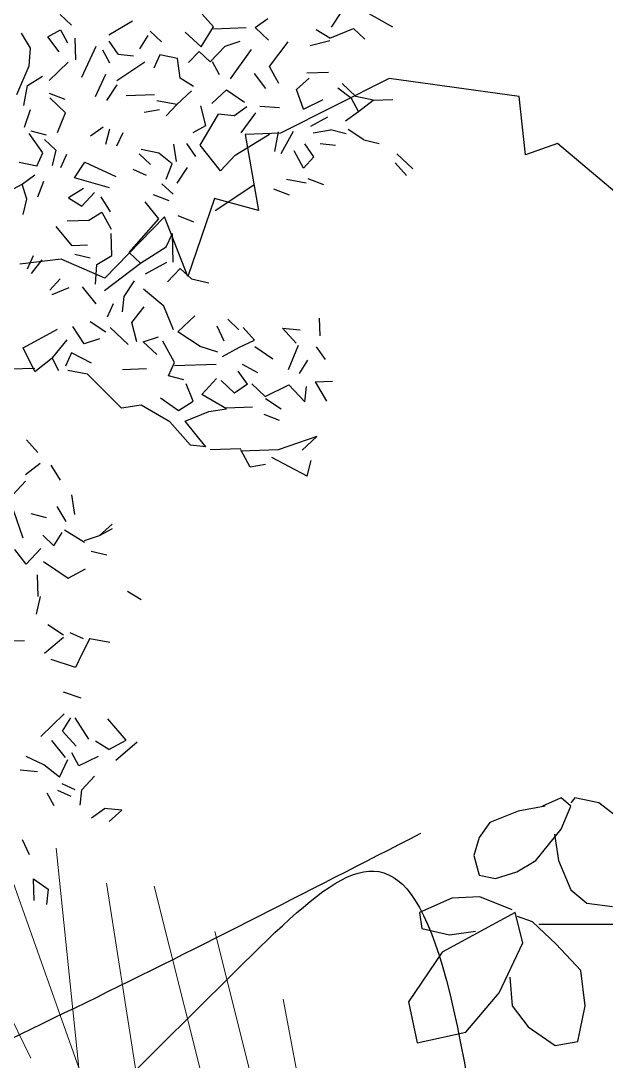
# Model space of a CAD drawing. Header units: metres. Extents: x 10 to 239, y 2 to 253.
# Drawn here: x 63.697 to 65.144, y 237.365 to 239.935 of the extents above; entities that cross this region are included whole.
import ezdxf

# ---------------------------------------------------------------- set-up
doc = ezdxf.new("R2010")
doc.units = ezdxf.units.M
doc.header["$MEASUREMENT"] = 0
doc.layers.add('1', color=7, linetype='Continuous')
doc.layers.add('bloques ARBOLES', color=7, linetype='Continuous', true_color=0xb8d897)

# ---------------------------------------------------------------- blocks, each defined once
blk = doc.blocks.new('arbolote')
at = {"layer": 'bloques ARBOLES'}
blk.add_lwpolyline([(0.6961, 9.3811), (0.4029, 9.6284), (0.3239, 9.6001), (0.3079, 9.7439), (-0.0131, 9.7884), (-0.2822, 9.6533), (-0.3691, 9.6505), (-0.3359, 9.4625), (-0.4449, 9.4925), (-0.5107, 9.2997), (-0.5682, 9.4469), (-0.7162, 9.2958), (-0.8238, 9.3426), (-0.9265, 9.3302)], dxfattribs=at)
blk = doc.blocks.new('A$C3F3B40B0')
at = {"layer": 'bloques ARBOLES'}
for p, q in [((268.1, 1436.7), (249.6, 1428.6)), ((277.4, 1428.6), (268.1, 1436.7)), ((281.4, 1436.7), (277.4, 1431.8)), ((305.2, 1431.8), (281.4, 1436.7)), ((225.8, 1423.8), (198, 1412.5)), ((252.2, 1428.6), (225.8, 1423.8)), ((268.1, 1406), (277.4, 1428.6)), ((323.7, 1417.3), (305.2, 1431.8)), ((198, 1412.5), (187.4, 1397.9)), ((243, 1375.3), (268.1, 1406)), ((187.4, 1397.9), (182.1, 1380.1)), ((261.5, 1401.1), (265.5, 1375.3)), ((182.1, 1380.1), (187.4, 1360.7)), ((224.5, 1364), (243, 1375.3)), ((265.5, 1375.3), (277.4, 1346.2)), ((203.3, 1357.5), (224.5, 1364)), ((187.4, 1360.7), (203.3, 1357.5)), ((277.4, 1346.2), (293.3, 1333.3)), ((160.4, 1338.1), (128.6, 1323.9)), ((187.9, 1339.4), (160.4, 1338.1)), ((219.7, 1326.5), (187.9, 1339.4)), ((293.3, 1333.3), (318.4, 1330)), ((128.6, 1323.9), (130.8, 1308.4)), ((222.9, 1323.9), (150.9, 1285.1)), ((230.3, 1294.2), (222.9, 1323.9)), ((239.8, 1314.8), (225, 1320)), ((263.1, 1292.9), (239.8, 1314.8)), ((375.3, 1312.3), (246.2, 1312.3)), ((130.8, 1308.4), (158.3, 1301.9)), ((158.3, 1301.9), (183.7, 1305.8)), ((207, 1245), (230.3, 1294.2)), ((287.4, 1267), (263.1, 1292.9)), ((150.9, 1285.1), (118, 1236)), ((217.6, 1260.5), (219.7, 1232.1)), ((291.7, 1232.1), (287.4, 1267)), ((174.2, 1206.2), (207, 1245)), ((118, 1236), (126.5, 1195.9)), ((219.7, 1232.1), (235.6, 1211.4)), ((284.3, 1197.2), (291.7, 1232.1)), ((235.6, 1211.4), (262, 1193.3)), ((126.5, 1195.9), (174.2, 1206.2)), ((262, 1193.3), (284.3, 1197.2))]:
    blk.add_line(p, q, dxfattribs=at)
blk = doc.blocks.new('arb-alz-77')
at = {"layer": 'bloques ARBOLES', "linetype": 'Continuous'}
for p, q in [((4.0427, 7.9457), (4.107, 7.8855)), ((4.9169, 7.8755), (4.8521, 7.9481)), ((5.5896, 7.8733), (5.6489, 7.9626)), ((5.9384, 7.8727), (5.7733, 7.9668)), ((4.3206, 7.8305), (4.4549, 7.9098)), ((4.3206, 7.8305), (4.4549, 7.9098)), ((5.1538, 7.871), (5.2266, 7.9233)), ((3.8747, 7.7532), (3.8222, 7.8386)), ((3.8747, 7.7532), (3.8222, 7.8386)), ((3.8747, 7.7532), (3.8222, 7.8386)), ((3.8747, 7.7532), (3.8222, 7.8386)), ((3.9721, 7.8187), (4.0457, 7.8586)), ((3.9721, 7.8187), (4.0457, 7.8586)), ((4.0457, 7.8586), (4.0854, 7.7852)), ((4.0457, 7.8586), (4.0854, 7.7852)), ((4.0457, 7.8586), (4.0854, 7.7852)), ((4.6209, 7.7908), (4.5566, 7.8509)), ((4.6209, 7.7908), (4.5566, 7.8509)), ((4.6209, 7.7908), (4.5566, 7.8509)), ((4.756, 7.8452), (4.8461, 7.7611)), ((4.756, 7.8452), (4.8461, 7.7611)), ((4.8461, 7.7611), (4.9169, 7.8755)), ((5.104, 7.8694), (4.9173, 7.8631)), ((5.2309, 7.799), (5.1538, 7.871)), ((5.2309, 7.799), (5.1538, 7.871)), ((5.5793, 7.8107), (5.5029, 7.858)), ((5.5793, 7.8107), (5.5029, 7.858)), ((5.5793, 7.8107), (5.5029, 7.858)), ((5.5793, 7.8107), (5.5029, 7.858)), ((5.5793, 7.8107), (5.7144, 7.8651)), ((5.5793, 7.8107), (5.7144, 7.8651)), ((5.5793, 7.8107), (5.7144, 7.8651)), ((5.7144, 7.8651), (5.7787, 7.805)), ((5.7144, 7.8651), (5.7787, 7.805)), ((5.7144, 7.8651), (5.7787, 7.805)), ((5.7144, 7.8651), (5.7787, 7.805)), ((4.0373, 7.7337), (3.9721, 7.8187)), ((4.0373, 7.7337), (3.9721, 7.8187)), ((4.1324, 7.6872), (4.1282, 7.8115)), ((4.1324, 7.6872), (4.1282, 7.8115)), ((4.3741, 7.7202), (4.3218, 7.7932)), ((4.3741, 7.7202), (4.3218, 7.7932)), ((4.4977, 7.7492), (4.545, 7.8257)), ((4.4977, 7.7492), (4.545, 7.8257)), ((4.4977, 7.7492), (4.545, 7.8257)), ((4.983, 7.7656), (5.0691, 7.7935)), ((4.983, 7.7656), (5.0691, 7.7935)), ((4.983, 7.7656), (5.0691, 7.7935)), ((4.983, 7.7656), (5.0691, 7.7935)), ((4.983, 7.7656), (5.0691, 7.7935)), ((5.236, 7.6497), (5.3432, 7.7903)), ((5.4685, 7.7696), (5.5796, 7.7983)), ((5.4685, 7.7696), (5.5796, 7.7983)), ((5.4685, 7.7696), (5.5796, 7.7983)), ((5.4685, 7.7696), (5.5796, 7.7983)), ((3.8657, 7.6532), (3.8747, 7.7532)), ((3.8657, 7.6532), (3.8747, 7.7532)), ((4.1668, 7.5887), (4.248, 7.7658)), ((4.1668, 7.5887), (4.248, 7.7658)), ((4.1668, 7.5887), (4.248, 7.7658)), ((4.1668, 7.5887), (4.248, 7.7658)), ((4.326, 7.6687), (4.2861, 7.7421)), ((4.3741, 7.7202), (4.4617, 7.7108)), ((4.611, 7.7158), (4.5761, 7.6398)), ((4.611, 7.7158), (4.5761, 7.6398)), ((4.611, 7.7158), (4.5761, 7.6398)), ((4.7114, 7.6941), (4.611, 7.7158)), ((4.7114, 7.6941), (4.611, 7.7158)), ((4.7744, 7.6715), (4.8345, 7.7357)), ((4.7744, 7.6715), (4.8345, 7.7357)), ((4.8345, 7.7357), (4.8987, 7.6757)), ((4.8345, 7.7357), (4.8987, 7.6757)), ((4.8987, 7.6757), (4.983, 7.7656)), ((4.8987, 7.6757), (4.983, 7.7656)), ((4.8987, 7.6757), (4.983, 7.7656)), ((5.0141, 7.5799), (5.1331, 7.7459)), ((5.0141, 7.5799), (5.1331, 7.7459)), ((5.0141, 7.5799), (5.1331, 7.7459)), ((5.0141, 7.5799), (5.1331, 7.7459)), ((5.0141, 7.5799), (5.1331, 7.7459)), ((5.0141, 7.5799), (5.1331, 7.7459)), ((5.0141, 7.5799), (5.1331, 7.7459)), ((5.0141, 7.5799), (5.1331, 7.7459)), ((5.0141, 7.5799), (5.1331, 7.7459)), ((5.0141, 7.5799), (5.1331, 7.7459)), ((3.7965, 7.489), (3.8657, 7.6532)), ((3.7965, 7.489), (3.8657, 7.6532)), ((3.7965, 7.489), (3.8657, 7.6532)), ((3.7965, 7.489), (3.8657, 7.6532)), ((3.9806, 7.5698), (4.0892, 7.6732)), ((4.3667, 7.5705), (4.525, 7.6755)), ((4.3667, 7.5705), (4.525, 7.6755)), ((4.7276, 7.5827), (4.7114, 7.6941)), ((4.9511, 7.6026), (4.9112, 7.6761)), ((4.9511, 7.6026), (4.9112, 7.6761)), ((5.2891, 7.5518), (5.236, 7.6497)), ((5.2891, 7.5518), (5.236, 7.6497)), ((5.2891, 7.5518), (5.236, 7.6497)), ((3.857, 7.5409), (3.9425, 7.5935)), ((3.857, 7.5409), (3.9425, 7.5935)), ((4.2452, 7.4792), (4.3032, 7.6057)), ((4.2452, 7.4792), (4.3032, 7.6057)), ((5.2152, 7.5244), (5.1502, 7.6094)), ((5.2152, 7.5244), (5.1502, 7.6094)), ((5.4489, 7.6133), (5.5733, 7.6174)), ((5.4489, 7.6133), (5.5733, 7.6174)), ((3.8359, 7.428), (3.857, 7.5409)), ((3.8359, 7.428), (3.857, 7.5409)), ((3.8359, 7.428), (3.857, 7.5409)), ((3.8359, 7.428), (3.857, 7.5409)), ((3.8359, 7.428), (3.857, 7.5409)), ((4.3082, 7.4564), (4.3675, 7.5456)), ((4.8038, 7.5354), (4.7276, 7.5827)), ((5.3898, 7.5179), (5.4624, 7.5826)), ((5.3898, 7.5179), (5.4624, 7.5826)), ((5.3898, 7.5179), (5.4624, 7.5826)), ((5.3898, 7.5179), (5.4624, 7.5826)), ((5.3898, 7.5179), (5.4624, 7.5826)), ((5.3898, 7.5179), (5.4624, 7.5826)), ((5.3898, 7.5179), (5.4624, 7.5826)), ((5.3898, 7.5179), (5.4624, 7.5826)), ((5.3898, 7.5179), (5.4624, 7.5826)), ((5.3898, 7.5179), (5.4624, 7.5826)), ((5.3898, 7.5179), (5.4624, 7.5826)), ((5.3898, 7.5179), (5.4624, 7.5826)), ((5.3898, 7.5179), (5.4624, 7.5826)), ((5.3898, 7.5179), (5.4624, 7.5826)), ((5.7274, 7.4794), (5.6504, 7.5516)), ((5.7274, 7.4794), (5.6504, 7.5516)), ((4.0715, 7.4608), (3.9831, 7.4953)), ((4.4194, 7.4851), (4.5811, 7.4906)), ((4.4194, 7.4851), (4.5811, 7.4906)), ((4.4194, 7.4851), (4.5811, 7.4906)), ((4.7076, 7.4326), (4.7923, 7.5102)), ((4.7076, 7.4326), (4.7923, 7.5102)), ((4.7076, 7.4326), (4.7923, 7.5102)), ((4.7076, 7.4326), (4.7923, 7.5102)), ((4.9067, 7.4393), (4.9914, 7.5169)), ((4.9067, 7.4393), (4.9914, 7.5169)), ((4.9067, 7.4393), (4.9914, 7.5169)), ((4.9067, 7.4393), (4.9914, 7.5169)), ((4.9914, 7.5169), (5.0933, 7.4456)), ((4.9914, 7.5169), (5.0933, 7.4456)), ((5.431, 7.4072), (5.3898, 7.5179)), ((5.703, 7.4662), (5.6262, 7.5259)), ((5.8278, 7.4579), (5.7274, 7.4794)), ((5.8278, 7.4579), (5.7274, 7.4794)), ((5.8278, 7.4579), (5.7274, 7.4794)), ((5.8278, 7.4579), (5.7274, 7.4794)), ((5.8278, 7.4579), (5.7274, 7.4794)), ((4.074, 7.3862), (3.9839, 7.4704)), ((4.074, 7.3862), (3.9839, 7.4704)), ((4.074, 7.3862), (3.9839, 7.4704)), ((4.074, 7.3862), (3.9839, 7.4704)), ((4.7076, 7.4326), (4.5948, 7.4537)), ((4.7076, 7.4326), (4.5948, 7.4537)), ((4.7076, 7.4326), (4.5948, 7.4537)), ((4.6475, 7.3682), (4.7076, 7.4326)), ((4.8736, 7.3136), (4.8449, 7.4247)), ((4.8736, 7.3136), (4.8449, 7.4247)), ((5.0337, 7.3688), (5.1067, 7.4211)), ((5.1813, 7.4236), (5.2937, 7.415)), ((5.1813, 7.4236), (5.2937, 7.415)), ((5.431, 7.4072), (5.5413, 7.4607)), ((5.431, 7.4072), (5.5413, 7.4607)), ((5.431, 7.4072), (5.5413, 7.4607)), ((5.431, 7.4072), (5.5413, 7.4607)), ((5.7428, 7.3927), (5.703, 7.4662)), ((5.7428, 7.3927), (5.703, 7.4662)), ((5.7428, 7.3927), (5.703, 7.4662)), ((5.7428, 7.3927), (5.703, 7.4662)), ((5.7428, 7.3927), (5.8278, 7.4579)), ((5.7428, 7.3927), (5.8278, 7.4579)), ((5.7428, 7.3927), (5.8278, 7.4579)), ((5.7428, 7.3927), (5.8278, 7.4579)), ((5.8278, 7.4579), (5.9399, 7.4616)), ((5.8278, 7.4579), (5.9399, 7.4616)), ((3.8402, 7.3037), (3.874, 7.4044)), ((3.8402, 7.3037), (3.874, 7.4044)), ((3.8402, 7.3037), (3.874, 7.4044)), ((4.028, 7.2726), (4.074, 7.3862)), ((4.5223, 7.3889), (4.609, 7.4043)), ((4.5223, 7.3889), (4.609, 7.4043)), ((4.5223, 7.3889), (4.609, 7.4043)), ((4.5223, 7.3889), (4.609, 7.4043)), ((4.8402, 7.2003), (4.9462, 7.3782)), ((4.8402, 7.2003), (4.9462, 7.3782)), ((5.0337, 7.3688), (4.9462, 7.3782)), ((5.0744, 7.2705), (5.1577, 7.3854)), ((5.0744, 7.2705), (5.1577, 7.3854)), ((5.0744, 7.2705), (5.1577, 7.3854)), ((5.4717, 7.3089), (5.5695, 7.362)), ((5.4717, 7.3089), (5.5695, 7.362)), ((5.4717, 7.3089), (5.5695, 7.362)), ((5.6699, 7.3405), (5.7428, 7.3927)), ((4.2155, 7.254), (4.2884, 7.3063)), ((4.2155, 7.254), (4.2884, 7.3063)), ((4.3043, 7.2071), (4.3261, 7.295)), ((4.3043, 7.2071), (4.3261, 7.295)), ((4.8003, 7.2738), (4.8736, 7.3136)), ((4.8003, 7.2738), (4.8736, 7.3136)), ((3.9447, 7.1577), (3.8663, 7.2671)), ((3.9662, 7.2581), (3.8782, 7.28)), ((3.9662, 7.2581), (3.8782, 7.28)), ((4.3668, 7.1968), (4.4017, 7.2728)), ((4.3668, 7.1968), (4.4017, 7.2728)), ((4.3668, 7.1968), (4.4017, 7.2728)), ((4.3668, 7.1968), (4.4017, 7.2728)), ((5.0412, 7.1448), (5.2366, 7.2636)), ((5.0412, 7.1448), (5.2366, 7.2636)), ((5.2859, 7.2777), (5.2647, 7.1649)), ((5.3025, 7.1537), (5.373, 7.2805)), ((5.3025, 7.1537), (5.373, 7.2805)), ((5.4854, 7.272), (5.5844, 7.2877)), ((5.6724, 7.2658), (5.5844, 7.2877)), ((5.6724, 7.2658), (5.5844, 7.2877)), ((5.7733, 7.2319), (5.684, 7.2911)), ((4.019, 7.1726), (3.9547, 7.2327)), ((4.6049, 7.1551), (4.5046, 7.1766)), ((4.6049, 7.1551), (4.5046, 7.1766)), ((4.7061, 7.1087), (4.6904, 7.2077)), ((4.7061, 7.1087), (4.6904, 7.2077)), ((4.8173, 7.1373), (4.7649, 7.2102)), ((4.9571, 7.0549), (4.8402, 7.2003)), ((5.4899, 7.1351), (5.4377, 7.2081)), ((5.5248, 7.211), (5.6123, 7.2016)), ((5.5248, 7.211), (5.6123, 7.2016)), ((5.7733, 7.2319), (5.8611, 7.21)), ((5.7733, 7.2319), (5.8611, 7.21)), ((3.9099, 7.0818), (3.9447, 7.1577)), ((3.9099, 7.0818), (3.9447, 7.1577)), ((4.019, 7.1726), (3.997, 7.0847)), ((4.019, 7.1726), (3.997, 7.0847)), ((4.0471, 7.0739), (4.082, 7.1498)), ((4.5573, 7.0911), (4.4929, 7.1513)), ((4.5573, 7.0911), (4.4929, 7.1513)), ((4.5573, 7.0911), (4.4929, 7.1513)), ((4.5573, 7.0911), (4.4929, 7.1513)), ((4.5573, 7.0911), (4.4929, 7.1513)), ((4.6817, 7.0953), (4.6049, 7.1551)), ((4.6817, 7.0953), (4.6049, 7.1551)), ((5.0412, 7.1448), (4.9571, 7.0549)), ((5.0412, 7.1448), (4.9571, 7.0549)), ((5.0412, 7.1448), (4.9571, 7.0549)), ((5.4299, 7.0708), (5.3767, 7.1686)), ((5.4299, 7.0708), (5.3767, 7.1686)), ((5.4299, 7.0708), (5.3767, 7.1686)), ((5.4299, 7.0708), (5.3767, 7.1686)), ((5.4299, 7.0708), (5.3767, 7.1686)), ((5.4299, 7.0708), (5.3767, 7.1686)), ((5.4299, 7.0708), (5.3767, 7.1686)), ((5.4299, 7.0708), (5.3767, 7.1686)), ((5.4299, 7.0708), (5.4899, 7.1351)), ((5.4299, 7.0708), (5.4899, 7.1351)), ((5.4299, 7.0708), (5.4899, 7.1351)), ((5.9628, 7.1511), (6.0528, 7.067)), ((3.9099, 7.0818), (3.8095, 7.1032)), ((3.9099, 7.0818), (3.8095, 7.1032)), ((3.9099, 7.0818), (3.8095, 7.1032)), ((4.124, 7.0142), (4.1832, 7.1034)), ((4.124, 7.0142), (4.1832, 7.1034)), ((4.124, 7.0142), (4.1832, 7.1034)), ((4.124, 7.0142), (4.1832, 7.1034)), ((4.124, 7.0142), (4.1832, 7.1034)), ((4.1832, 7.1034), (4.3603, 7.0222)), ((4.5345, 7.0281), (4.4586, 7.0629)), ((4.5345, 7.0281), (4.4586, 7.0629)), ((4.5345, 7.0281), (4.4586, 7.0629)), ((4.5345, 7.0281), (4.4586, 7.0629)), ((4.6473, 7.007), (4.6817, 7.0953)), ((4.6473, 7.007), (4.6817, 7.0953)), ((4.6473, 7.007), (4.6817, 7.0953)), ((4.6473, 7.007), (4.6817, 7.0953)), ((4.7103, 6.9842), (4.7696, 7.0735)), ((4.7103, 6.9842), (4.7696, 7.0735)), ((4.7103, 6.9842), (4.7696, 7.0735)), ((4.7103, 6.9842), (4.7696, 7.0735)), ((5.9521, 7.1009), (6.0167, 7.0283)), ((3.8261, 6.9793), (3.8991, 7.0316)), ((3.8261, 6.9793), (3.8991, 7.0316)), ((3.8261, 6.9793), (3.8991, 7.0316)), ((4.3251, 6.9587), (4.124, 7.0142)), ((5.4454, 6.9841), (5.3325, 7.0052)), ((5.4454, 6.9841), (5.3325, 7.0052)), ((5.4454, 6.9841), (5.3325, 7.0052)), ((5.4454, 6.9841), (5.3325, 7.0052)), ((5.5452, 6.9751), (5.4569, 7.0094)), ((5.5452, 6.9751), (5.4569, 7.0094)), ((5.5452, 6.9751), (5.4569, 7.0094)), ((3.7039, 6.9129), (3.8261, 6.9793)), ((3.7039, 6.9129), (3.8261, 6.9793)), ((3.7039, 6.9129), (3.8261, 6.9793)), ((3.7039, 6.9129), (3.8261, 6.9793)), ((3.7039, 6.9129), (3.8261, 6.9793)), ((3.7039, 6.9129), (3.8261, 6.9793)), ((3.8541, 6.893), (3.8261, 6.9793)), ((3.8541, 6.893), (3.8261, 6.9793)), ((3.8541, 6.893), (3.8261, 6.9793)), ((3.9158, 6.9075), (3.9501, 6.996)), ((3.9158, 6.9075), (3.9501, 6.996)), ((3.9158, 6.9075), (3.9501, 6.996)), ((4.1757, 6.9537), (4.0904, 6.901)), ((4.6877, 6.9212), (4.6233, 6.9812)), ((4.6877, 6.9212), (4.6233, 6.9812)), ((4.9273, 6.8296), (5.1466, 6.9741)), ((4.9273, 6.8296), (5.1466, 6.9741)), ((4.9273, 6.8296), (5.1466, 6.9741)), ((5.2595, 6.9529), (5.3479, 6.9186)), ((3.8321, 6.8052), (3.8541, 6.893)), ((3.8321, 6.8052), (3.8541, 6.893)), ((3.8321, 6.8052), (3.8541, 6.893)), ((3.8321, 6.8052), (3.8541, 6.893)), ((3.8321, 6.8052), (3.8541, 6.893)), ((4.0904, 6.901), (4.1667, 6.8537)), ((4.0904, 6.901), (4.1667, 6.8537)), ((4.1667, 6.8537), (4.2388, 6.931)), ((4.1667, 6.8537), (4.2388, 6.931)), ((4.3297, 6.8219), (4.277, 6.9073)), ((4.3297, 6.8219), (4.277, 6.9073)), ((4.605, 6.7813), (4.5271, 6.8784)), ((4.605, 6.7813), (4.5271, 6.8784)), ((4.605, 6.7813), (4.5271, 6.8784)), ((4.664, 6.883), (4.5756, 6.9173)), ((4.664, 6.883), (4.5756, 6.9173)), ((4.664, 6.883), (4.5756, 6.9173)), ((4.2068, 6.774), (4.2799, 6.8202)), ((4.2068, 6.774), (4.2799, 6.8202)), ((4.2068, 6.774), (4.2799, 6.8202)), ((4.2799, 6.8202), (4.3331, 6.7224)), ((4.2799, 6.8202), (4.3331, 6.7224)), ((4.2799, 6.8202), (4.3331, 6.7224)), ((4.2799, 6.8202), (4.3331, 6.7224)), ((4.2799, 6.8202), (4.3331, 6.7224)), ((4.2799, 6.8202), (4.3331, 6.7224)), ((4.2799, 6.8202), (4.3331, 6.7224)), ((4.0824, 6.7699), (4.2068, 6.774)), ((4.0824, 6.7699), (4.2068, 6.774)), ((4.0824, 6.7699), (4.2068, 6.774)), ((4.0824, 6.7699), (4.2068, 6.774)), ((4.0824, 6.7699), (4.2068, 6.774)), ((4.4373, 6.5888), (4.605, 6.7813)), ((4.4373, 6.5888), (4.605, 6.7813)), ((4.8051, 6.7632), (4.7166, 6.7976)), ((4.1121, 6.6277), (4.0212, 6.7367)), ((4.1121, 6.6277), (4.0212, 6.7367)), ((4.3381, 6.573), (4.3339, 6.6975)), ((4.3381, 6.573), (4.3339, 6.6975)), ((4.3381, 6.573), (4.3339, 6.6975)), ((4.3381, 6.573), (4.3339, 6.6975)), ((4.3381, 6.573), (4.3339, 6.6975)), ((4.3381, 6.573), (4.3339, 6.6975)), ((4.6479, 6.6209), (4.6826, 6.6968)), ((4.6479, 6.6209), (4.6826, 6.6968)), ((4.6881, 6.535), (4.6826, 6.6968)), ((4.6881, 6.535), (4.6826, 6.6968)), ((4.6881, 6.535), (4.6826, 6.6968)), ((4.6881, 6.535), (4.6826, 6.6968)), ((4.1992, 6.6306), (4.1121, 6.6277)), ((4.5015, 6.5288), (4.4373, 6.5888)), ((4.5015, 6.5288), (4.4373, 6.5888)), ((4.5015, 6.5288), (4.4373, 6.5888)), ((4.5015, 6.5288), (4.4373, 6.5888)), ((4.5015, 6.5288), (4.6479, 6.6209)), ((4.5015, 6.5288), (4.6479, 6.6209)), ((4.5015, 6.5288), (4.6479, 6.6209)), ((3.8897, 6.5704), (3.855, 6.4945)), ((3.8807, 6.4704), (3.9405, 6.5471)), ((3.8807, 6.4704), (3.9405, 6.5471)), ((4.2141, 6.5565), (4.1261, 6.5784)), ((4.2141, 6.5565), (4.1261, 6.5784)), ((4.2527, 6.5203), (4.3381, 6.573)), ((4.295, 6.3724), (4.5015, 6.5288)), ((4.295, 6.3724), (4.5015, 6.5288)), ((4.295, 6.3724), (4.5015, 6.5288)), ((4.5286, 6.4673), (4.6509, 6.5338)), ((4.5286, 6.4673), (4.6509, 6.5338)), ((4.244, 6.408), (4.2527, 6.5203)), ((4.244, 6.408), (4.2527, 6.5203)), ((4.7268, 6.499), (4.6546, 6.4218)), ((4.791, 6.4389), (4.7268, 6.499)), ((4.791, 6.4389), (4.7268, 6.499)), ((4.791, 6.4389), (4.7268, 6.499)), ((4.791, 6.4389), (4.7268, 6.499)), ((4.791, 6.4389), (4.7268, 6.499)), ((4.0437, 6.4385), (3.9837, 6.3742)), ((4.0437, 6.4385), (3.9837, 6.3742)), ((4.0437, 6.4385), (3.9837, 6.3742)), ((4.4083, 6.3388), (4.4675, 6.4279)), ((4.791, 6.4389), (4.8914, 6.4173)), ((4.791, 6.4389), (4.8914, 6.4173)), ((3.9969, 6.3497), (4.0952, 6.3904)), ((3.9969, 6.3497), (4.0952, 6.3904)), ((3.9969, 6.3497), (4.0952, 6.3904)), ((3.9969, 6.3497), (4.0952, 6.3904)), ((3.9969, 6.3497), (4.0952, 6.3904)), ((3.9969, 6.3497), (4.0952, 6.3904)), ((3.9969, 6.3497), (4.0952, 6.3904)), ((3.9969, 6.3497), (4.0952, 6.3904)), ((3.9969, 6.3497), (4.0952, 6.3904)), ((4.2477, 6.2959), (4.1698, 6.393)), ((4.2477, 6.2959), (4.1698, 6.393)), ((4.2477, 6.2959), (4.1698, 6.393)), ((4.2477, 6.2959), (4.1698, 6.393)), ((4.2477, 6.2959), (4.1698, 6.393)), ((4.6343, 6.2842), (4.519, 6.3799)), ((4.6343, 6.2842), (4.519, 6.3799)), ((4.6343, 6.2842), (4.519, 6.3799)), ((4.6343, 6.2842), (4.519, 6.3799)), ((4.3125, 6.2234), (4.3473, 6.2994)), ((4.3987, 6.2513), (4.4083, 6.3388)), ((4.3987, 6.2513), (4.4083, 6.3388)), ((4.4507, 6.1907), (4.5223, 6.2803)), ((4.4507, 6.1907), (4.5223, 6.2803)), ((4.4507, 6.1907), (4.5223, 6.2803)), ((4.4507, 6.1907), (4.5223, 6.2803)), ((4.4507, 6.1907), (4.5223, 6.2803)), ((4.6887, 6.1489), (4.6343, 6.2842)), ((4.6887, 6.1489), (4.6343, 6.2842)), ((4.6887, 6.1489), (4.6343, 6.2842)), ((4.7141, 6.1374), (4.8106, 6.2279)), ((4.1807, 6.0695), (4.1152, 6.1669)), ((4.1807, 6.0695), (4.1152, 6.1669)), ((4.303, 6.1359), (4.2139, 6.1952)), ((4.303, 6.1359), (4.2139, 6.1952)), ((4.303, 6.1359), (4.2139, 6.1952)), ((4.4793, 6.0796), (4.4507, 6.1907)), ((4.9774, 6.0839), (4.9371, 6.1698)), ((4.9981, 6.2092), (5.0624, 6.1491)), ((4.9981, 6.2092), (5.0624, 6.1491)), ((4.9981, 6.2092), (5.0624, 6.1491)), ((4.9981, 6.2092), (5.0624, 6.1491)), ((4.9981, 6.2092), (5.0624, 6.1491)), ((5.5243, 6.1148), (5.521, 6.2144)), ((5.5243, 6.1148), (5.521, 6.2144)), ((5.5243, 6.1148), (5.521, 6.2144)), ((5.5243, 6.1148), (5.521, 6.2144)), ((5.5243, 6.1148), (5.521, 6.2144)), ((5.5243, 6.1148), (5.521, 6.2144)), ((5.5243, 6.1148), (5.521, 6.2144)), ((5.5243, 6.1148), (5.521, 6.2144)), ((5.5243, 6.1148), (5.521, 6.2144)), ((5.5243, 6.1148), (5.521, 6.2144)), ((5.5243, 6.1148), (5.521, 6.2144)), ((3.8329, 6.0453), (4.0284, 6.1516)), ((3.8329, 6.0453), (4.0284, 6.1516)), ((3.8329, 6.0453), (4.0284, 6.1516)), ((3.8329, 6.0453), (4.0284, 6.1516)), ((3.8329, 6.0453), (4.0284, 6.1516)), ((3.8329, 6.0453), (4.0284, 6.1516)), ((3.8329, 6.0453), (4.0284, 6.1516)), ((4.4301, 6.0655), (4.3272, 6.1617)), ((4.4301, 6.0655), (4.3272, 6.1617)), ((4.4301, 6.0655), (4.3272, 6.1617)), ((4.4301, 6.0655), (4.3272, 6.1617)), ((4.4301, 6.0655), (4.3272, 6.1617)), ((4.4301, 6.0655), (4.3272, 6.1617)), ((4.5167, 6.0809), (4.603, 6.1087)), ((4.5167, 6.0809), (4.603, 6.1087)), ((4.8414, 6.0544), (4.7141, 6.1374)), ((5.1516, 6.0899), (5.0869, 6.1624)), ((5.1516, 6.0899), (5.0869, 6.1624)), ((5.3888, 6.0729), (5.3113, 6.1575)), ((5.3113, 6.1575), (5.4112, 6.1485)), ((5.3888, 6.0729), (5.3113, 6.1575)), ((5.3113, 6.1575), (5.4112, 6.1485)), ((5.3113, 6.1575), (5.4112, 6.1485)), ((5.3888, 6.0729), (5.3113, 6.1575)), ((4.0803, 6.0911), (3.9966, 5.9885)), ((4.0803, 6.0911), (3.9966, 5.9885)), ((4.0803, 6.0911), (3.9966, 5.9885)), ((4.267, 6.0974), (4.1807, 6.0695)), ((4.267, 6.0974), (4.1807, 6.0695)), ((4.267, 6.0974), (4.1807, 6.0695)), ((4.267, 6.0974), (4.1807, 6.0695)), ((4.5167, 6.0809), (4.5937, 6.0087)), ((4.5167, 6.0809), (4.5937, 6.0087)), ((4.6951, 5.9623), (4.6286, 6.0846)), ((4.6951, 5.9623), (4.6286, 6.0846)), ((4.9423, 6.0205), (4.8414, 6.0544)), ((4.9423, 6.0205), (4.8414, 6.0544)), ((4.9423, 6.0205), (4.8414, 6.0544)), ((4.9679, 5.9964), (5.0658, 6.0495)), ((4.9679, 5.9964), (5.0658, 6.0495)), ((5.0658, 6.0495), (5.1516, 6.0899)), ((5.0658, 6.0495), (5.1516, 6.0899)), ((5.0658, 6.0495), (5.1516, 6.0899)), ((5.2549, 5.9813), (5.1529, 6.0525)), ((5.2549, 5.9813), (5.1529, 6.0525)), ((5.3441, 5.922), (5.4017, 6.0609)), ((5.3441, 5.922), (5.4017, 6.0609)), ((5.3441, 5.922), (5.4017, 6.0609)), ((5.3441, 5.922), (5.4017, 6.0609)), ((5.3441, 5.922), (5.4017, 6.0609)), ((5.5017, 6.0518), (5.554, 5.9789)), ((5.5017, 6.0518), (5.554, 5.9789)), ((5.5017, 6.0518), (5.554, 5.9789)), ((5.5017, 6.0518), (5.554, 5.9789)), ((5.5017, 6.0518), (5.554, 5.9789)), ((5.5017, 6.0518), (5.554, 5.9789)), ((3.8997, 5.9105), (3.8329, 6.0453)), ((3.8997, 5.9105), (3.8329, 6.0453)), ((3.8997, 5.9105), (3.9966, 5.9885)), ((3.8997, 5.9105), (3.9966, 5.9885)), ((3.8997, 5.9105), (3.9966, 5.9885)), ((3.8997, 5.9105), (3.9966, 5.9885)), ((3.8997, 5.9105), (3.9966, 5.9885)), ((3.8997, 5.9105), (3.9966, 5.9885)), ((4.0364, 5.9152), (3.9966, 5.9885)), ((4.1078, 6.0172), (4.073, 5.9414)), ((4.1078, 6.0172), (4.073, 5.9414)), ((4.1078, 6.0172), (4.073, 5.9414)), ((4.1078, 6.0172), (4.073, 5.9414)), ((4.1078, 6.0172), (4.073, 5.9414)), ((4.1078, 6.0172), (4.073, 5.9414)), ((4.1078, 6.0172), (4.073, 5.9414)), ((4.2219, 5.9588), (4.1078, 6.0172)), ((4.2219, 5.9588), (4.1078, 6.0172)), ((4.2219, 5.9588), (4.1078, 6.0172)), ((4.6603, 5.8863), (4.6951, 5.9623)), ((4.6603, 5.8863), (4.6951, 5.9623)), ((4.6603, 5.8863), (4.6951, 5.9623)), ((4.9321, 5.9516), (4.6956, 5.9436)), ((4.9321, 5.9516), (4.6956, 5.9436)), ((5.1703, 5.9035), (5.0816, 5.9504)), ((5.1703, 5.9035), (5.0816, 5.9504)), ((5.4072, 5.8992), (5.4544, 5.9756)), ((3.899, 5.9292), (3.6626, 5.9212)), ((3.899, 5.9292), (3.6626, 5.9212)), ((4.1991, 5.8958), (4.0862, 5.9167)), ((4.1991, 5.8958), (4.0862, 5.9167)), ((4.1991, 5.8958), (4.0862, 5.9167)), ((4.3925, 5.7029), (4.1991, 5.8958)), ((4.3925, 5.7029), (4.1991, 5.8958)), ((4.3925, 5.7029), (4.1991, 5.8958)), ((4.3925, 5.7029), (4.1991, 5.8958)), ((4.3925, 5.7029), (4.1991, 5.8958)), ((4.5344, 5.9257), (4.3975, 5.9212)), ((4.5344, 5.9257), (4.3975, 5.9212)), ((4.5344, 5.9257), (4.3975, 5.9212)), ((4.7482, 5.8644), (4.6603, 5.8863)), ((4.7482, 5.8644), (4.6603, 5.8863)), ((4.7482, 5.8644), (4.6603, 5.8863)), ((4.7482, 5.8644), (4.6603, 5.8863)), ((4.8506, 5.7807), (4.9349, 5.8708)), ((4.8506, 5.7807), (4.9349, 5.8708)), ((4.8506, 5.7807), (4.9349, 5.8708)), ((4.8506, 5.7807), (4.9349, 5.8708)), ((4.8506, 5.7807), (4.9349, 5.8708)), ((5.1103, 5.8392), (5.058, 5.9123)), ((5.1103, 5.8392), (5.058, 5.9123)), ((5.1103, 5.8392), (5.058, 5.9123)), ((5.1103, 5.8392), (5.058, 5.9123)), ((5.1103, 5.8392), (5.058, 5.9123)), ((4.8021, 5.7418), (4.7614, 5.84)), ((4.8021, 5.7418), (4.7614, 5.84)), ((4.8021, 5.7418), (4.7614, 5.84)), ((5.0372, 5.7869), (4.9601, 5.8592)), ((5.1103, 5.8392), (5.0372, 5.7869)), ((5.1103, 5.8392), (5.0372, 5.7869)), ((5.1103, 5.8392), (5.0372, 5.7869)), ((5.1103, 5.8392), (5.0372, 5.7869)), ((5.1103, 5.8392), (5.0372, 5.7869)), ((5.2124, 5.768), (5.1351, 5.8402)), ((5.2124, 5.768), (5.1351, 5.8402)), ((5.2124, 5.768), (5.3471, 5.8348)), ((5.2124, 5.768), (5.3471, 5.8348)), ((5.3471, 5.8348), (5.4376, 5.7383)), ((5.3471, 5.8348), (5.4376, 5.7383)), ((5.3471, 5.8348), (5.4376, 5.7383)), ((5.3471, 5.8348), (5.4376, 5.7383)), ((5.3471, 5.8348), (5.4376, 5.7383)), ((5.3471, 5.8348), (5.4376, 5.7383)), ((5.4376, 5.7383), (5.4471, 5.8258)), ((5.496, 5.8524), (5.5956, 5.8557)), ((5.496, 5.8524), (5.5956, 5.8557)), ((5.496, 5.8524), (5.5956, 5.8557)), ((5.496, 5.8524), (5.5956, 5.8557)), ((5.496, 5.8524), (5.5956, 5.8557)), ((5.496, 5.8524), (5.5619, 5.7425)), ((5.496, 5.8524), (5.5619, 5.7425)), ((5.496, 5.8524), (5.5619, 5.7425)), ((4.6147, 5.7603), (4.7167, 5.689)), ((4.6147, 5.7603), (4.7167, 5.689)), ((4.9904, 5.6983), (4.8506, 5.7807)), ((4.9904, 5.6983), (4.8506, 5.7807)), ((4.9904, 5.6983), (4.8506, 5.7807)), ((4.9904, 5.6983), (4.8506, 5.7807)), ((5.3019, 5.6963), (5.2127, 5.7556)), ((5.3019, 5.6963), (5.2127, 5.7556)), ((4.5041, 5.7191), (4.3925, 5.7029)), ((4.5041, 5.7191), (4.3925, 5.7029)), ((4.5041, 5.7191), (4.3925, 5.7029)), ((4.6691, 5.6252), (4.5041, 5.7191)), ((4.6691, 5.6252), (4.5041, 5.7191)), ((4.6691, 5.6252), (4.5041, 5.7191)), ((4.6691, 5.6252), (4.5041, 5.7191)), ((4.6691, 5.6252), (4.5041, 5.7191)), ((4.7167, 5.689), (4.8021, 5.7418)), ((4.7167, 5.689), (4.8021, 5.7418)), ((4.7167, 5.689), (4.8021, 5.7418)), ((4.7167, 5.689), (4.8021, 5.7418)), ((4.8913, 5.6825), (4.9904, 5.6983)), ((4.8913, 5.6825), (4.9904, 5.6983)), ((4.8913, 5.6825), (4.9904, 5.6983)), ((4.9901, 5.7044), (5.1396, 5.7094)), ((4.9901, 5.7044), (5.1396, 5.7094)), ((4.7562, 5.6281), (4.8913, 5.6825)), ((4.7562, 5.6281), (4.8913, 5.6825)), ((5.2032, 5.6681), (5.2916, 5.6336)), ((5.2032, 5.6681), (5.2916, 5.6336)), ((4.7857, 5.492), (4.6691, 5.6252)), ((4.7857, 5.492), (4.6691, 5.6252)), ((4.8731, 5.4825), (4.7562, 5.6281)), ((4.8731, 5.4825), (4.7562, 5.6281)), ((4.8731, 5.4825), (4.7562, 5.6281)), ((3.9152, 5.4501), (3.8504, 5.5227)), ((3.9152, 5.4501), (3.8504, 5.5227)), ((3.9152, 5.4501), (3.8504, 5.5227)), ((5.5064, 5.5413), (5.2849, 5.4653)), ((5.4219, 5.4637), (5.5064, 5.5413)), ((5.4219, 5.4637), (5.5064, 5.5413)), ((4.8731, 5.4825), (4.7857, 5.492)), ((4.8731, 5.4825), (4.7857, 5.492)), ((4.8731, 5.4825), (4.7857, 5.492)), ((4.8731, 5.4825), (4.7857, 5.492)), ((5.0729, 5.4705), (4.8987, 5.4647)), ((5.0729, 5.4705), (4.8987, 5.4647)), ((5.1262, 5.3666), (5.0731, 5.4644)), ((5.1262, 5.3666), (5.0731, 5.4644)), ((5.2849, 5.4653), (5.0733, 5.4581)), ((5.2849, 5.4653), (5.0733, 5.4581)), ((5.2849, 5.4653), (5.0733, 5.4581)), ((5.2849, 5.4653), (5.0733, 5.4581)), ((5.2849, 5.4653), (5.0733, 5.4581)), ((5.2849, 5.4653), (5.0733, 5.4581)), ((5.4518, 5.3153), (5.249, 5.4205)), ((5.4518, 5.3153), (5.249, 5.4205)), ((5.4518, 5.3153), (5.249, 5.4205)), ((5.4518, 5.3153), (5.249, 5.4205)), ((5.4518, 5.3153), (5.4737, 5.4032)), ((5.4518, 5.3153), (5.4737, 5.4032)), ((5.4518, 5.3153), (5.4737, 5.4032)), ((5.4518, 5.3153), (5.4737, 5.4032)), ((3.8447, 5.3233), (3.9297, 5.3884)), ((3.8447, 5.3233), (3.9297, 5.3884)), ((4.0451, 5.2926), (3.9923, 5.3781)), ((4.0451, 5.2926), (3.9923, 5.3781)), ((4.0451, 5.2926), (3.9923, 5.3781)), ((4.0451, 5.2926), (3.9923, 5.3781)), ((5.2128, 5.3819), (5.1262, 5.3666)), ((5.2128, 5.3819), (5.1262, 5.3666)), ((5.2128, 5.3819), (5.1262, 5.3666)), ((5.2128, 5.3819), (5.1262, 5.3666)), ((3.7738, 5.2087), (3.846, 5.2859)), ((4.1263, 5.096), (4.1102, 5.2076)), ((4.1263, 5.096), (4.1102, 5.2076)), ((4.1263, 5.096), (4.1102, 5.2076)), ((4.1263, 5.096), (4.1102, 5.2076)), ((4.1263, 5.096), (4.1102, 5.2076)), ((4.1263, 5.096), (4.1102, 5.2076)), ((4.1263, 5.096), (4.1102, 5.2076)), ((4.1263, 5.096), (4.1102, 5.2076)), ((4.1263, 5.096), (4.1102, 5.2076)), ((4.1263, 5.096), (4.1102, 5.2076)), ((3.8321, 4.9615), (3.7768, 5.1217)), ((3.8321, 4.9615), (3.7768, 5.1217)), ((3.8321, 4.9615), (3.7768, 5.1217)), ((3.8321, 4.9615), (3.7768, 5.1217)), ((3.8321, 4.9615), (3.7768, 5.1217)), ((3.9651, 5.0781), (3.8772, 5.1001)), ((4.0779, 5.0572), (4.0253, 5.1425)), ((4.0779, 5.0572), (4.0253, 5.1425)), ((4.2674, 4.9762), (4.34, 5.041)), ((4.2674, 4.9762), (4.34, 5.041)), ((4.2674, 4.9762), (4.34, 5.041)), ((4.2674, 4.9762), (4.34, 5.041)), ((4.0078, 4.9177), (4.0551, 4.9941)), ((4.0078, 4.9177), (4.0551, 4.9941)), ((4.1816, 4.936), (4.0671, 5.0069)), ((4.1816, 4.936), (4.0671, 5.0069)), ((4.1816, 4.936), (4.0671, 5.0069)), ((4.1816, 4.936), (4.0671, 5.0069)), ((4.1816, 4.936), (4.0671, 5.0069)), ((4.2674, 4.9762), (4.3408, 5.0161)), ((4.2674, 4.9762), (4.3408, 5.0161)), ((3.9435, 4.9778), (4.0078, 4.9177)), ((3.9435, 4.9778), (4.0078, 4.9177)), ((3.9435, 4.9778), (4.0078, 4.9177)), ((3.9435, 4.9778), (4.0078, 4.9177)), ((3.9435, 4.9778), (4.0078, 4.9177)), ((3.9435, 4.9778), (4.0078, 4.9177)), ((4.1812, 4.9485), (4.2674, 4.9762)), ((4.1812, 4.9485), (4.2674, 4.9762)), ((3.8495, 4.8127), (3.7843, 4.8977)), ((3.8495, 4.8127), (3.7843, 4.8977)), ((3.8495, 4.8127), (3.9337, 4.9027)), ((3.8495, 4.8127), (3.9337, 4.9027)), ((4.2206, 4.8876), (4.3086, 4.8656)), ((4.2206, 4.8876), (4.3086, 4.8656)), ((4.2206, 4.8876), (4.3086, 4.8656)), ((3.9487, 4.8285), (4.0887, 4.7336)), ((3.918, 4.6282), (3.9138, 4.7526)), ((4.0887, 4.7336), (4.1866, 4.7868)), ((4.0887, 4.7336), (4.1866, 4.7868)), ((3.9089, 4.5282), (3.9305, 4.6286)), ((3.9089, 4.5282), (3.9305, 4.6286)), ((3.9089, 4.5282), (3.9305, 4.6286)), ((3.9089, 4.5282), (3.9305, 4.6286)), ((4.5041, 4.6106), (4.4278, 4.6578)), ((4.0624, 4.4089), (3.9732, 4.4682)), ((4.0624, 4.4089), (3.9732, 4.4682)), ((4.0624, 4.4089), (3.9732, 4.4682)), ((4.0624, 4.4089), (3.9732, 4.4682)), ((3.9538, 4.3055), (4.0629, 4.3965)), ((3.9538, 4.3055), (4.0629, 4.3965)), ((3.9538, 4.3055), (4.0629, 4.3965)), ((4.1752, 4.3877), (4.0993, 4.4226)), ((4.1752, 4.3877), (4.0993, 4.4226)), ((4.1752, 4.3877), (4.0993, 4.4226)), ((4.1752, 4.3877), (4.0993, 4.4226)), ((4.1752, 4.3877), (4.0993, 4.4226)), ((4.1752, 4.3877), (4.0993, 4.4226)), ((4.2126, 4.3889), (4.1658, 4.3003)), ((4.2126, 4.3889), (4.1658, 4.3003)), ((4.2126, 4.3889), (4.1658, 4.3003)), ((4.2126, 4.3889), (4.1658, 4.3003)), ((4.2126, 4.3889), (4.3255, 4.368)), ((4.2126, 4.3889), (4.3255, 4.368)), ((4.2126, 4.3889), (4.3255, 4.368)), ((3.8394, 4.3764), (3.7025, 4.3717)), ((3.8394, 4.3764), (3.7025, 4.3717)), ((4.1309, 4.2243), (3.9923, 4.2694)), ((4.1309, 4.2243), (3.9923, 4.2694)), ((4.1309, 4.2243), (3.9923, 4.2694)), ((4.1309, 4.2243), (3.9923, 4.2694)), ((4.1309, 4.2243), (3.9923, 4.2694)), ((4.1309, 4.2243), (3.9923, 4.2694)), ((4.1309, 4.2243), (3.9923, 4.2694)), ((4.1658, 4.3003), (4.1309, 4.2243)), ((4.0609, 4.085), (4.1617, 4.0509)), ((4.0609, 4.085), (4.1617, 4.0509)), ((3.9325, 3.8314), (4.0651, 3.9605)), ((3.9325, 3.8314), (4.0651, 3.9605)), ((3.9325, 3.8314), (4.0651, 3.9605)), ((4.056, 3.8606), (4.1032, 3.9369)), ((4.056, 3.8606), (4.1032, 3.9369)), ((4.056, 3.8606), (4.1032, 3.9369)), ((4.056, 3.8606), (4.1032, 3.9369)), ((4.056, 3.8606), (4.1032, 3.9369)), ((4.207, 3.8159), (4.1282, 3.9377)), ((4.4189, 3.8105), (4.3152, 3.9316)), ((4.4189, 3.8105), (4.3152, 3.9316)), ((4.4189, 3.8105), (4.3152, 3.9316)), ((4.4189, 3.8105), (4.3152, 3.9316)), ((4.4189, 3.8105), (4.3152, 3.9316)), ((4.1336, 3.776), (4.056, 3.8606)), ((4.1336, 3.776), (4.056, 3.8606)), ((4.1336, 3.776), (4.056, 3.8606)), ((4.1336, 3.776), (4.056, 3.8606)), ((4.0736, 3.7117), (3.9955, 3.8087)), ((4.0736, 3.7117), (3.9955, 3.8087)), ((4.0736, 3.7117), (3.9955, 3.8087)), ((4.3211, 3.7574), (4.2448, 3.8047)), ((4.3211, 3.7574), (4.2448, 3.8047)), ((4.3211, 3.7574), (4.2448, 3.8047)), ((4.3211, 3.7574), (4.2448, 3.8047)), ((4.3211, 3.7574), (4.2448, 3.8047)), ((4.3211, 3.7574), (4.2448, 3.8047)), ((4.3211, 3.7574), (4.2448, 3.8047)), ((4.3211, 3.7574), (4.2448, 3.8047)), ((4.3211, 3.7574), (4.4189, 3.8105)), ((4.3211, 3.7574), (4.4189, 3.8105)), ((4.3211, 3.7574), (4.4189, 3.8105)), ((4.3211, 3.7574), (4.4189, 3.8105)), ((4.3606, 3.6966), (4.4816, 3.8003)), ((4.3606, 3.6966), (4.4816, 3.8003)), ((4.3606, 3.6966), (4.4816, 3.8003)), ((4.3606, 3.6966), (4.4816, 3.8003)), ((4.3606, 3.6966), (4.4816, 3.8003)), ((4.3606, 3.6966), (4.4816, 3.8003)), ((4.3606, 3.6966), (4.4816, 3.8003)), ((4.3606, 3.6966), (4.4816, 3.8003)), ((4.3606, 3.6966), (4.4816, 3.8003)), ((4.3606, 3.6966), (4.4816, 3.8003)), ((4.3606, 3.6966), (4.4816, 3.8003)), ((4.1498, 3.6644), (4.1099, 3.7379)), ((3.9504, 3.6702), (3.8491, 3.7165)), ((3.9504, 3.6702), (3.8491, 3.7165)), ((3.9504, 3.6702), (3.8491, 3.7165)), ((4.04, 3.5984), (4.0865, 3.6996)), ((4.04, 3.5984), (4.0865, 3.6996)), ((4.04, 3.5984), (4.0865, 3.6996)), ((4.04, 3.5984), (4.0865, 3.6996)), ((4.04, 3.5984), (4.0865, 3.6996)), ((4.2602, 3.718), (4.1498, 3.6644)), ((4.2602, 3.718), (4.1498, 3.6644)), ((4.2602, 3.718), (4.1498, 3.6644)), ((4.2602, 3.718), (4.1498, 3.6644)), ((4.2602, 3.718), (4.1498, 3.6644)), ((4.2602, 3.718), (4.1498, 3.6644)), ((4.2602, 3.718), (4.1498, 3.6644)), ((4.2602, 3.718), (4.1498, 3.6644)), ((4.2602, 3.718), (4.1498, 3.6644)), ((4.2602, 3.718), (4.1498, 3.6644)), ((4.2602, 3.718), (4.1498, 3.6644)), ((4.2602, 3.718), (4.1498, 3.6644)), ((4.2602, 3.718), (4.1498, 3.6644)), ((4.2602, 3.718), (4.1498, 3.6644)), ((3.8144, 3.6407), (3.9144, 3.6316)), ((4.04, 3.5984), (3.9504, 3.6702)), ((4.04, 3.5984), (3.9504, 3.6702)), ((4.04, 3.5984), (3.9504, 3.6702)), ((4.04, 3.5984), (3.9504, 3.6702)), ((4.04, 3.5984), (3.9504, 3.6702)), ((4.04, 3.5984), (3.9504, 3.6702)), ((4.04, 3.5984), (3.9504, 3.6702)), ((4.04, 3.5984), (3.9504, 3.6702)), ((4.04, 3.5984), (3.9504, 3.6702)), ((4.1295, 3.5267), (4.0536, 3.5616)), ((4.1295, 3.5267), (4.0536, 3.5616)), ((4.1295, 3.5267), (4.0536, 3.5616)), ((4.1669, 3.528), (4.2391, 3.6052)), ((4.1669, 3.528), (4.2391, 3.6052)), ((4.1669, 3.528), (4.2391, 3.6052)), ((4.1669, 3.528), (4.2391, 3.6052)), ((4.1669, 3.528), (4.2391, 3.6052)), ((4.008, 3.4354), (3.9683, 3.509)), ((4.008, 3.4354), (3.9683, 3.509)), ((4.008, 3.4354), (3.9683, 3.509)), ((4.008, 3.4354), (3.9683, 3.509)), ((4.008, 3.4354), (3.9683, 3.509)), ((4.008, 3.4354), (3.9683, 3.509)), ((4.008, 3.4354), (3.9683, 3.509)), ((4.008, 3.4354), (3.9683, 3.509)), ((4.1059, 3.4886), (4.03, 3.5234)), ((4.1059, 3.4886), (4.03, 3.5234)), ((4.1059, 3.4886), (4.03, 3.5234)), ((4.1059, 3.4886), (4.03, 3.5234)), ((4.1059, 3.4886), (4.03, 3.5234)), ((4.1059, 3.4886), (4.03, 3.5234)), ((4.1059, 3.4886), (4.03, 3.5234)), ((4.1059, 3.4886), (4.03, 3.5234)), ((4.1059, 3.4886), (4.03, 3.5234)), ((4.1059, 3.4886), (4.03, 3.5234)), ((4.1059, 3.4886), (4.03, 3.5234)), ((4.1575, 3.4405), (4.1669, 3.528)), ((4.1575, 3.4405), (4.1669, 3.528)), ((4.1575, 3.4405), (4.1669, 3.528)), ((4.1575, 3.4405), (4.1669, 3.528)), ((4.2221, 3.368), (4.295, 3.4203)), ((4.2221, 3.368), (4.295, 3.4203)), ((4.2221, 3.368), (4.295, 3.4203)), ((4.2221, 3.368), (4.295, 3.4203)), ((4.3951, 3.4112), (4.295, 3.4203)), ((4.3951, 3.4112), (4.295, 3.4203)), ((4.3951, 3.4112), (4.295, 3.4203)), ((4.3951, 3.4112), (4.295, 3.4203)), ((4.3951, 3.4112), (4.295, 3.4203)), ((4.3951, 3.4112), (4.295, 3.4203)), ((4.3951, 3.4112), (4.295, 3.4203)), ((4.3225, 3.3464), (4.3951, 3.4112)), ((4.3225, 3.3464), (4.3951, 3.4112)), ((4.3225, 3.3464), (4.3951, 3.4112)), ((4.3225, 3.3464), (4.3951, 3.4112)), ((4.3225, 3.3464), (4.3951, 3.4112)), ((4.3225, 3.3464), (4.3951, 3.4112)), ((4.3225, 3.3464), (4.3951, 3.4112)), ((4.3225, 3.3464), (4.3951, 3.4112)), ((3.868, 3.1567), (3.8279, 3.2426)), ((3.8956, 2.896), (3.8913, 3.0205)), ((3.8956, 2.896), (3.8913, 3.0205)), ((3.8956, 2.896), (3.8913, 3.0205)), ((3.8956, 2.896), (3.8913, 3.0205)), ((3.8913, 3.0205), (3.9743, 2.9611)), ((3.8913, 3.0205), (3.9743, 2.9611)), ((3.8913, 3.0205), (3.9743, 2.9611)), ((3.8913, 3.0205), (3.9743, 2.9611)), ((3.8913, 3.0205), (3.9743, 2.9611)), ((3.9743, 2.9611), (3.9648, 2.8734)), ((3.9743, 2.9611), (3.9648, 2.8734)), ((3.9743, 2.9611), (3.9648, 2.8734)), ((3.9743, 2.9611), (3.9648, 2.8734)), ((3.9743, 2.9611), (3.9648, 2.8734)), ((3.9743, 2.9611), (3.9648, 2.8734)), ((3.9743, 2.9611), (3.9648, 2.8734))]:
    blk.add_line(p, q, dxfattribs=at)
blk = doc.blocks.new('Palm2-e')
at = {"layer": 'bloques ARBOLES', "lineweight": 5}
for p, q in [((1.0062, 3.8414), (0.8005, 4.4221)), ((1.0062, 3.8414), (0.9502, 4.3837)), ((0.8877, 3.8655), (0.6553, 4.3394)), ((1.1462, 3.8394), (1.0746, 4.2977)), ((1.193, 4.2899), (1.3057, 3.8414)), ((1.4365, 3.8036), (1.3428, 4.178)), ((1.5114, 4.0106), (1.572, 3.6903))]:
    blk.add_line(p, q, dxfattribs=at)

msp = doc.modelspace()

# ---------------------------------------------------------------- linework, layer by layer
at = {"layer": '1'}
for points, degree in [([(51.71741, 233.36448), (51.62893, 234.27637), (52.61989, 234.3831), (52.86645, 233.33198), (55.14711, 233.61501), (56.30699, 235.16441), (56.83815, 233.84255), (59.50856, 234.89398), (59.88796, 236.60589), (61.25379, 235.68492), (62.30527, 235.61992), (64.57275, 237.96372), (64.78553, 238.10013), (64.97413, 235.62371)], 3), ([(45.12453, 234.04891), (56.84838, 233.80169), (64.68579, 237.92799)], 2)]:
    msp.add_open_spline(points, degree=degree, dxfattribs=at)

# ---------------------------------------------------------------- block references
msp.add_blockref('arbolote', (64.62072, 230.00393))
at = {"layer": 'bloques ARBOLES', "color": 2}
for name, p, xscale, yscale, zscale in [('arb-alz-77', (62.04132, 236.5058), 0.433568186266492, 0.433568186266492, 0.433568186266492), ('A$C3F3B40B0', (64.35904, 234.40577), 0.0025121894011627, 0.0025121894011627, 0.0025121894011627)]:
    msp.add_blockref(name, p, dxfattribs=dict(at, xscale=xscale, yscale=yscale, zscale=zscale))
at = {"layer": 'bloques ARBOLES'}
msp.add_blockref('Palm2-e', (62.83386, 233.50679), dxfattribs=at)

doc.saveas('drawing.dxf')
